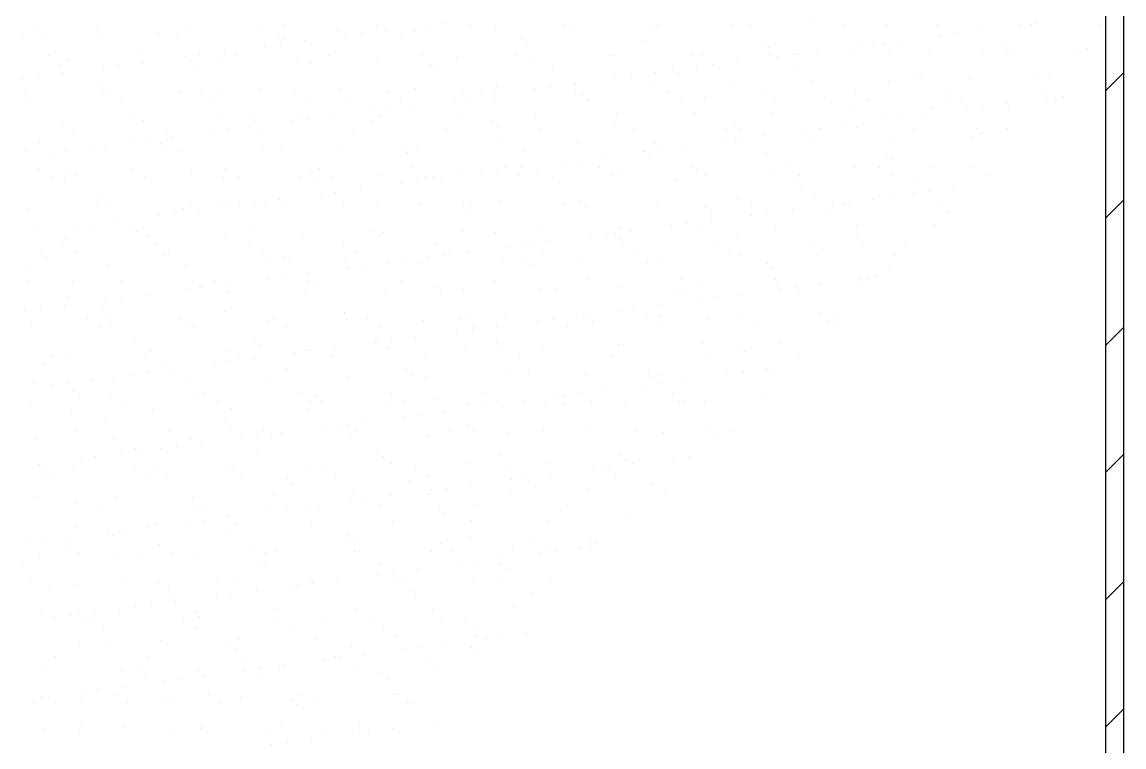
# Model space of a CAD drawing. Header units: inches. Extents: x 11.8 to 54.3, y 10.8 to 35.6.
# Drawn here: x 24.6485 to 24.832, y 26.7745 to 26.8953 of the extents above; entities that cross this region are included whole.
import ezdxf

# ---------------------------------------------------------------- set-up
doc = ezdxf.new("R2010")
doc.units = ezdxf.units.IN
doc.header["$MEASUREMENT"] = 0
doc.layers.add('02', color=2, linetype='Continuous')

msp = doc.modelspace()

# ---------------------------------------------------------------- linework, layer by layer
at = {"layer": '02'}
for p, q in [((24.83201, 26.65534), (24.83201, 27.25534)), ((24.82901, 26.70334), (24.82901, 27.25434)), ((24.65098, 26.89381), (24.65098, 26.89381)), ((24.66084, 26.89461), (24.66084, 26.89461)), ((24.67641, 26.89464), (24.67641, 26.89464)), ((24.68789, 26.8937), (24.68789, 26.8937)), ((24.69198, 26.89467), (24.69198, 26.89467)), ((24.70098, 26.89387), (24.70098, 26.89387)), ((24.70755, 26.8947), (24.70755, 26.8947)), ((24.70906, 26.89395), (24.70906, 26.89395)), ((24.71377, 26.8938), (24.71377, 26.8938)), ((24.71586, 26.89485), (24.71586, 26.89485)), ((24.71846, 26.89519), (24.71846, 26.89519)), ((24.72312, 26.89472), (24.72312, 26.89472)), ((24.72727, 26.89429), (24.72727, 26.89429)), ((24.73869, 26.89475), (24.73869, 26.89475)), ((24.74036, 26.89446), (24.74036, 26.89446)), ((24.75315, 26.8944), (24.75315, 26.8944)), ((24.75426, 26.89478), (24.75426, 26.89478)), ((24.76665, 26.89488), (24.76665, 26.89488)), ((24.76983, 26.89481), (24.76983, 26.89481)), ((24.77974, 26.89505), (24.77974, 26.89505)), ((24.7854, 26.89484), (24.7854, 26.89484)), ((24.79253, 26.89499), (24.79253, 26.89499)), ((24.80097, 26.89487), (24.80097, 26.89487)), ((24.80789, 26.89402), (24.80789, 26.89402)), ((24.81468, 26.89491), (24.81468, 26.89491)), ((24.81654, 26.89489), (24.81654, 26.89489)), ((24.81728, 26.89525), (24.81728, 26.89525)), ((24.82817, 26.8949), (24.82817, 26.8949)), ((24.6485, 26.89311), (24.6485, 26.89311)), ((24.6519, 26.89297), (24.6519, 26.89297)), ((24.66159, 26.89327), (24.66159, 26.89327)), ((24.67128, 26.89337), (24.67128, 26.89337)), ((24.67438, 26.89321), (24.67438, 26.89321)), ((24.69129, 26.8932), (24.69129, 26.8932)), ((24.69221, 26.89235), (24.69221, 26.89235)), ((24.69561, 26.89218), (24.69561, 26.89218)), ((24.7024, 26.89307), (24.7024, 26.89307)), ((24.705, 26.89342), (24.705, 26.89342)), ((24.71159, 26.89275), (24.71159, 26.89275)), ((24.7316, 26.89258), (24.7316, 26.89258)), ((24.7519, 26.89214), (24.7519, 26.89214)), ((24.77191, 26.89197), (24.77191, 26.89197)), ((24.79443, 26.89224), (24.79443, 26.89224)), ((24.80122, 26.89314), (24.80122, 26.89314)), ((24.80382, 26.89348), (24.80382, 26.89348)), ((24.68215, 26.89041), (24.68215, 26.89041)), ((24.68894, 26.8913), (24.68894, 26.8913)), ((24.69154, 26.89164), (24.69154, 26.89164)), ((24.73252, 26.89174), (24.73252, 26.89174)), ((24.77283, 26.89112), (24.77283, 26.89112)), ((24.77742, 26.88997), (24.77742, 26.88997)), ((24.78097, 26.89047), (24.78097, 26.89047)), ((24.7865, 26.89036), (24.7865, 26.89036)), ((24.78776, 26.89137), (24.78776, 26.89137)), ((24.79036, 26.89171), (24.79036, 26.89171)), ((24.79221, 26.89153), (24.79221, 26.89153)), ((24.79299, 26.89), (24.79299, 26.89)), ((24.79959, 26.89053), (24.79959, 26.89053)), ((24.80856, 26.89003), (24.80856, 26.89003)), ((24.81222, 26.89135), (24.81222, 26.89135)), ((24.81238, 26.89047), (24.81238, 26.89047)), ((24.81314, 26.89051), (24.81314, 26.89051)), ((24.82413, 26.89006), (24.82413, 26.89006)), ((24.82589, 26.89095), (24.82589, 26.89095)), ((24.65286, 26.88975), (24.65286, 26.88975)), ((24.65625, 26.88898), (24.65625, 26.88898)), ((24.66835, 26.88859), (24.66835, 26.88859)), ((24.66843, 26.88978), (24.66843, 26.88978)), ((24.66869, 26.88864), (24.66869, 26.88864)), ((24.67548, 26.88953), (24.67548, 26.88953)), ((24.67626, 26.88881), (24.67626, 26.88881)), ((24.67808, 26.88987), (24.67808, 26.88987)), ((24.68144, 26.88875), (24.68144, 26.88875)), ((24.684, 26.8898), (24.684, 26.8898)), ((24.69423, 26.88869), (24.69423, 26.88869)), ((24.69656, 26.88837), (24.69656, 26.88837)), ((24.69957, 26.88983), (24.69957, 26.88983)), ((24.70774, 26.88918), (24.70774, 26.88918)), ((24.71514, 26.88986), (24.71514, 26.88986)), ((24.71657, 26.88819), (24.71657, 26.88819)), ((24.72082, 26.88934), (24.72082, 26.88934)), ((24.73071, 26.88989), (24.73071, 26.88989)), ((24.73361, 26.88928), (24.73361, 26.88928)), ((24.74628, 26.88992), (24.74628, 26.88992)), ((24.74712, 26.88977), (24.74712, 26.88977)), ((24.76021, 26.88994), (24.76021, 26.88994)), ((24.76185, 26.88995), (24.76185, 26.88995)), ((24.76344, 26.88817), (24.76344, 26.88817)), ((24.76751, 26.8887), (24.76751, 26.8887)), ((24.773, 26.88988), (24.773, 26.88988)), ((24.7743, 26.88959), (24.7743, 26.88959)), ((24.7769, 26.88994), (24.7769, 26.88994)), ((24.65116, 26.88633), (24.65116, 26.88633)), ((24.65485, 26.8881), (24.65485, 26.8881)), ((24.65523, 26.88686), (24.65523, 26.88686)), ((24.66202, 26.88776), (24.66202, 26.88776)), ((24.66462, 26.8881), (24.66462, 26.8881)), ((24.67718, 26.88796), (24.67718, 26.88796)), ((24.71749, 26.88735), (24.71749, 26.88735)), ((24.73687, 26.88775), (24.73687, 26.88775)), ((24.74999, 26.88639), (24.74999, 26.88639)), ((24.75405, 26.88693), (24.75405, 26.88693)), ((24.75688, 26.88758), (24.75688, 26.88758)), ((24.7578, 26.88674), (24.7578, 26.88674)), ((24.76084, 26.88782), (24.76084, 26.88782)), ((24.77718, 26.88714), (24.77718, 26.88714)), ((24.79719, 26.88697), (24.79719, 26.88697)), ((24.81749, 26.88652), (24.81749, 26.88652)), ((24.82901, 26.88392), (24.83201, 26.88692)), ((24.64856, 26.88599), (24.64856, 26.88599)), ((24.72759, 26.88466), (24.72759, 26.88466)), ((24.73653, 26.88462), (24.73653, 26.88462)), ((24.74059, 26.88516), (24.74059, 26.88516)), ((24.74067, 26.88482), (24.74067, 26.88482)), ((24.74738, 26.88605), (24.74738, 26.88605)), ((24.75346, 26.88476), (24.75346, 26.88476)), ((24.76697, 26.88525), (24.76697, 26.88525)), ((24.78006, 26.88542), (24.78006, 26.88542)), ((24.79285, 26.88535), (24.79285, 26.88535)), ((24.79811, 26.88612), (24.79811, 26.88612)), ((24.80635, 26.88584), (24.80635, 26.88584)), ((24.81944, 26.88601), (24.81944, 26.88601)), ((24.64882, 26.88347), (24.64882, 26.88347)), ((24.66123, 26.88442), (24.66123, 26.88442)), ((24.66191, 26.88364), (24.66191, 26.88364)), ((24.66215, 26.88357), (24.66215, 26.88357)), ((24.66277, 26.88343), (24.66277, 26.88343)), ((24.6747, 26.88358), (24.6747, 26.88358)), ((24.67834, 26.88346), (24.67834, 26.88346)), ((24.68153, 26.88398), (24.68153, 26.88398)), ((24.6882, 26.88406), (24.6882, 26.88406)), ((24.69391, 26.88349), (24.69391, 26.88349)), ((24.70129, 26.88423), (24.70129, 26.88423)), ((24.70154, 26.88381), (24.70154, 26.88381)), ((24.70246, 26.88296), (24.70246, 26.88296)), ((24.70948, 26.88352), (24.70948, 26.88352)), ((24.71408, 26.88417), (24.71408, 26.88417)), ((24.72184, 26.88336), (24.72184, 26.88336)), ((24.72307, 26.88285), (24.72307, 26.88285)), ((24.72505, 26.88355), (24.72505, 26.88355)), ((24.72713, 26.88338), (24.72713, 26.88338)), ((24.73392, 26.88428), (24.73392, 26.88428)), ((24.74062, 26.88358), (24.74062, 26.88358)), ((24.74185, 26.88319), (24.74185, 26.88319)), ((24.75619, 26.8836), (24.75619, 26.8836)), ((24.76215, 26.88275), (24.76215, 26.88275)), ((24.77176, 26.88363), (24.77176, 26.88363)), ((24.78733, 26.88366), (24.78733, 26.88366)), ((24.8029, 26.88369), (24.8029, 26.88369)), ((24.81847, 26.88372), (24.81847, 26.88372)), ((24.82189, 26.88291), (24.82189, 26.88291)), ((24.6493, 26.88206), (24.6493, 26.88206)), ((24.66488, 26.88209), (24.66488, 26.88209)), ((24.68045, 26.88212), (24.68045, 26.88212)), ((24.69602, 26.88215), (24.69602, 26.88215)), ((24.70961, 26.88108), (24.70961, 26.88108)), ((24.71159, 26.88218), (24.71159, 26.88218)), ((24.71367, 26.88161), (24.71367, 26.88161)), ((24.72047, 26.88251), (24.72047, 26.88251)), ((24.72716, 26.8822), (24.72716, 26.8822)), ((24.74273, 26.88223), (24.74273, 26.88223)), ((24.74277, 26.88235), (24.74277, 26.88235)), ((24.7583, 26.88226), (24.7583, 26.88226)), ((24.77387, 26.88229), (24.77387, 26.88229)), ((24.78216, 26.88258), (24.78216, 26.88258)), ((24.78308, 26.88173), (24.78308, 26.88173)), ((24.78944, 26.88232), (24.78944, 26.88232)), ((24.79991, 26.88089), (24.79991, 26.88089)), ((24.80246, 26.88214), (24.80246, 26.88214)), ((24.80501, 26.88235), (24.80501, 26.88235)), ((24.80583, 26.8808), (24.80583, 26.8808)), ((24.80843, 26.88114), (24.80843, 26.88114)), ((24.8125, 26.88168), (24.8125, 26.88168)), ((24.8127, 26.88083), (24.8127, 26.88083)), ((24.81929, 26.88257), (24.81929, 26.88257)), ((24.82058, 26.88237), (24.82058, 26.88237)), ((24.6665, 26.87959), (24.6665, 26.87959)), ((24.66867, 26.87895), (24.66867, 26.87895)), ((24.68176, 26.87912), (24.68176, 26.87912)), ((24.68651, 26.87942), (24.68651, 26.87942)), ((24.69355, 26.87896), (24.69355, 26.87896)), ((24.69455, 26.87906), (24.69455, 26.87906)), ((24.69615, 26.87931), (24.69615, 26.87931)), ((24.70022, 26.87984), (24.70022, 26.87984)), ((24.70681, 26.87897), (24.70681, 26.87897)), ((24.70701, 26.88073), (24.70701, 26.88073)), ((24.70805, 26.87954), (24.70805, 26.87954)), ((24.72114, 26.87971), (24.72114, 26.87971)), ((24.73393, 26.87965), (24.73393, 26.87965)), ((24.74743, 26.88014), (24.74743, 26.88014)), ((24.76052, 26.8803), (24.76052, 26.8803)), ((24.77331, 26.88024), (24.77331, 26.88024)), ((24.78682, 26.88073), (24.78682, 26.88073)), ((24.79237, 26.87903), (24.79237, 26.87903)), ((24.79497, 26.87937), (24.79497, 26.87937)), ((24.79904, 26.87991), (24.79904, 26.87991)), ((24.65516, 26.87846), (24.65516, 26.87846)), ((24.6569, 26.87723), (24.6569, 26.87723)), ((24.67247, 26.87726), (24.67247, 26.87726)), ((24.68009, 26.87719), (24.68009, 26.87719)), ((24.68269, 26.87753), (24.68269, 26.87753)), ((24.68676, 26.87807), (24.68676, 26.87807)), ((24.68743, 26.87857), (24.68743, 26.87857)), ((24.68804, 26.87728), (24.68804, 26.87728)), ((24.70361, 26.87731), (24.70361, 26.87731)), ((24.71918, 26.87734), (24.71918, 26.87734)), ((24.72682, 26.8788), (24.72682, 26.8788)), ((24.72774, 26.87796), (24.72774, 26.87796)), ((24.73475, 26.87737), (24.73475, 26.87737)), ((24.74712, 26.87836), (24.74712, 26.87836)), ((24.75032, 26.8774), (24.75032, 26.8774)), ((24.76589, 26.87743), (24.76589, 26.87743)), ((24.76713, 26.87819), (24.76713, 26.87819)), ((24.76805, 26.87734), (24.76805, 26.87734)), ((24.77891, 26.87726), (24.77891, 26.87726)), ((24.78146, 26.87745), (24.78146, 26.87745)), ((24.78151, 26.8776), (24.78151, 26.8776)), ((24.78558, 26.87813), (24.78558, 26.87813)), ((24.78743, 26.87775), (24.78743, 26.87775)), ((24.79703, 26.87748), (24.79703, 26.87748)), ((24.80744, 26.87757), (24.80744, 26.87757)), ((24.8126, 26.87751), (24.8126, 26.87751)), ((24.66663, 26.87542), (24.66663, 26.87542)), ((24.66923, 26.87576), (24.66923, 26.87576)), ((24.6733, 26.8763), (24.6733, 26.8763)), ((24.76545, 26.87548), (24.76545, 26.87548)), ((24.76728, 26.87561), (24.76728, 26.87561)), ((24.76805, 26.87583), (24.76805, 26.87583)), ((24.77212, 26.87636), (24.77212, 26.87636)), ((24.78037, 26.87578), (24.78037, 26.87578)), ((24.79316, 26.87572), (24.79316, 26.87572)), ((24.80667, 26.87621), (24.80667, 26.87621)), ((24.80836, 26.87673), (24.80836, 26.87673)), ((24.64913, 26.87384), (24.64913, 26.87384)), ((24.65147, 26.8752), (24.65147, 26.8752)), ((24.65317, 26.87365), (24.65317, 26.87365)), ((24.65577, 26.87399), (24.65577, 26.87399)), ((24.65984, 26.87453), (24.65984, 26.87453)), ((24.66222, 26.874), (24.66222, 26.874)), ((24.67148, 26.87503), (24.67148, 26.87503)), ((24.6724, 26.87418), (24.6724, 26.87418)), ((24.67501, 26.87394), (24.67501, 26.87394)), ((24.68852, 26.87443), (24.68852, 26.87443)), ((24.69178, 26.87459), (24.69178, 26.87459)), ((24.70161, 26.8746), (24.70161, 26.8746)), ((24.71179, 26.87441), (24.71179, 26.87441)), ((24.71271, 26.87357), (24.71271, 26.87357)), ((24.7144, 26.87454), (24.7144, 26.87454)), ((24.7279, 26.87502), (24.7279, 26.87502)), ((24.73209, 26.87397), (24.73209, 26.87397)), ((24.74099, 26.87519), (24.74099, 26.87519)), ((24.75199, 26.87371), (24.75199, 26.87371)), ((24.7521, 26.8738), (24.7521, 26.8738)), ((24.75378, 26.87513), (24.75378, 26.87513)), ((24.7546, 26.87405), (24.7546, 26.87405)), ((24.75866, 26.87459), (24.75866, 26.87459)), ((24.73853, 26.87194), (24.73853, 26.87194)), ((24.74114, 26.87228), (24.74114, 26.87228)), ((24.7452, 26.87282), (24.7452, 26.87282)), ((24.75302, 26.87296), (24.75302, 26.87296)), ((24.7724, 26.87336), (24.7724, 26.87336)), ((24.79241, 26.87319), (24.79241, 26.87319)), ((24.79333, 26.87234), (24.79333, 26.87234)), ((24.65123, 26.87089), (24.65123, 26.87089)), ((24.65645, 26.87064), (24.65645, 26.87064)), ((24.65737, 26.8698), (24.65737, 26.8698)), ((24.6668, 26.87091), (24.6668, 26.87091)), ((24.67675, 26.8702), (24.67675, 26.8702)), ((24.68238, 26.87094), (24.68238, 26.87094)), ((24.69676, 26.87003), (24.69676, 26.87003)), ((24.69795, 26.87097), (24.69795, 26.87097)), ((24.70837, 26.86991), (24.70837, 26.86991)), ((24.71352, 26.871), (24.71352, 26.871)), ((24.72145, 26.87008), (24.72145, 26.87008)), ((24.72508, 26.87017), (24.72508, 26.87017)), ((24.72768, 26.87051), (24.72768, 26.87051)), ((24.72909, 26.87103), (24.72909, 26.87103)), ((24.73174, 26.87105), (24.73174, 26.87105)), ((24.73424, 26.87001), (24.73424, 26.87001)), ((24.74466, 26.87106), (24.74466, 26.87106)), ((24.74775, 26.8705), (24.74775, 26.8705)), ((24.76023, 26.87108), (24.76023, 26.87108)), ((24.76084, 26.87067), (24.76084, 26.87067)), ((24.77363, 26.87061), (24.77363, 26.87061)), ((24.7758, 26.87111), (24.7758, 26.87111)), ((24.77791, 26.86977), (24.77791, 26.86977)), ((24.78713, 26.87109), (24.78713, 26.87109)), ((24.79137, 26.87114), (24.79137, 26.87114)), ((24.79348, 26.8698), (24.79348, 26.8698)), ((24.80022, 26.87126), (24.80022, 26.87126)), ((24.80694, 26.87117), (24.80694, 26.87117)), ((24.80905, 26.86983), (24.80905, 26.86983)), ((24.65334, 26.86954), (24.65334, 26.86954)), ((24.65548, 26.86883), (24.65548, 26.86883)), ((24.66891, 26.86957), (24.66891, 26.86957)), ((24.66898, 26.86932), (24.66898, 26.86932)), ((24.68207, 26.86948), (24.68207, 26.86948)), ((24.68448, 26.8696), (24.68448, 26.8696)), ((24.69486, 26.86942), (24.69486, 26.86942)), ((24.69768, 26.86918), (24.69768, 26.86918)), ((24.70005, 26.86963), (24.70005, 26.86963)), ((24.71162, 26.8684), (24.71162, 26.8684)), ((24.71422, 26.86874), (24.71422, 26.86874)), ((24.71563, 26.86966), (24.71563, 26.86966)), ((24.71706, 26.86958), (24.71706, 26.86958)), ((24.71828, 26.86927), (24.71828, 26.86927)), ((24.7312, 26.86968), (24.7312, 26.86968)), ((24.73707, 26.86941), (24.73707, 26.86941)), ((24.73799, 26.86857), (24.73799, 26.86857)), ((24.74677, 26.86971), (24.74677, 26.86971)), ((24.75737, 26.86897), (24.75737, 26.86897)), ((24.76234, 26.86974), (24.76234, 26.86974)), ((24.77738, 26.8688), (24.77738, 26.8688)), ((24.7783, 26.86795), (24.7783, 26.86795)), ((24.79768, 26.86836), (24.79768, 26.86836)), ((24.69816, 26.86662), (24.69816, 26.86662)), ((24.70076, 26.86697), (24.70076, 26.86697)), ((24.70483, 26.8675), (24.70483, 26.8675)), ((24.78069, 26.86615), (24.78069, 26.86615)), ((24.79698, 26.86669), (24.79698, 26.86669)), ((24.79958, 26.86703), (24.79958, 26.86703)), ((24.80365, 26.86757), (24.80365, 26.86757)), ((24.66093, 26.86471), (24.66093, 26.86471)), ((24.66172, 26.86581), (24.66172, 26.86581)), ((24.66254, 26.86437), (24.66254, 26.86437)), ((24.67533, 26.86431), (24.67533, 26.86431)), ((24.6765, 26.86473), (24.6765, 26.86473)), ((24.68173, 26.86564), (24.68173, 26.86564)), ((24.68265, 26.86479), (24.68265, 26.86479)), ((24.6847, 26.86485), (24.6847, 26.86485)), ((24.6873, 26.86519), (24.6873, 26.86519)), ((24.68883, 26.8648), (24.68883, 26.8648)), ((24.69137, 26.86573), (24.69137, 26.86573)), ((24.69207, 26.86476), (24.69207, 26.86476)), ((24.70192, 26.86496), (24.70192, 26.86496)), ((24.70203, 26.8652), (24.70203, 26.8652)), ((24.70765, 26.86479), (24.70765, 26.86479)), ((24.71471, 26.8649), (24.71471, 26.8649)), ((24.72204, 26.86502), (24.72204, 26.86502)), ((24.72322, 26.86482), (24.72322, 26.86482)), ((24.72822, 26.86539), (24.72822, 26.86539)), ((24.73879, 26.86485), (24.73879, 26.86485)), ((24.7413, 26.86556), (24.7413, 26.86556)), ((24.74234, 26.86458), (24.74234, 26.86458)), ((24.75409, 26.86549), (24.75409, 26.86549)), ((24.75436, 26.86488), (24.75436, 26.86488)), ((24.76235, 26.86441), (24.76235, 26.86441)), ((24.7676, 26.86598), (24.7676, 26.86598)), ((24.76993, 26.8649), (24.76993, 26.8649)), ((24.78352, 26.86492), (24.78352, 26.86492)), ((24.7855, 26.86493), (24.7855, 26.86493)), ((24.78612, 26.86526), (24.78612, 26.86526)), ((24.79019, 26.86579), (24.79019, 26.86579)), ((24.79348, 26.86609), (24.79348, 26.86609)), ((24.80107, 26.86496), (24.80107, 26.86496)), ((24.82901, 26.86271), (24.83201, 26.86571)), ((24.64945, 26.8642), (24.64945, 26.8642)), ((24.67124, 26.86308), (24.67124, 26.86308)), ((24.67384, 26.86342), (24.67384, 26.86342)), ((24.67791, 26.86396), (24.67791, 26.86396)), ((24.72296, 26.86418), (24.72296, 26.86418)), ((24.76327, 26.86357), (24.76327, 26.86357)), ((24.77006, 26.86314), (24.77006, 26.86314)), ((24.77266, 26.86349), (24.77266, 26.86349)), ((24.77673, 26.86402), (24.77673, 26.86402)), ((24.78265, 26.86397), (24.78265, 26.86397)), ((24.80265, 26.8638), (24.80265, 26.8638)), ((24.65778, 26.86131), (24.65778, 26.86131)), ((24.66038, 26.86165), (24.66038, 26.86165)), ((24.66445, 26.86219), (24.66445, 26.86219)), ((24.6667, 26.86125), (24.6667, 26.86125)), ((24.687, 26.86081), (24.687, 26.86081)), ((24.70701, 26.86064), (24.70701, 26.86064)), ((24.74806, 26.86087), (24.74806, 26.86087)), ((24.7566, 26.86137), (24.7566, 26.86137)), ((24.75921, 26.86172), (24.75921, 26.86172)), ((24.76115, 26.86103), (24.76115, 26.86103)), ((24.76327, 26.86225), (24.76327, 26.86225)), ((24.77394, 26.86097), (24.77394, 26.86097)), ((24.78745, 26.86146), (24.78745, 26.86146)), ((24.80054, 26.86163), (24.80054, 26.86163)), ((24.65099, 26.86041), (24.65099, 26.86041)), ((24.65579, 26.8592), (24.65579, 26.8592)), ((24.66762, 26.8604), (24.66762, 26.8604)), ((24.6693, 26.85968), (24.6693, 26.85968)), ((24.68239, 26.85985), (24.68239, 26.85985)), ((24.69518, 26.85979), (24.69518, 26.85979)), ((24.70793, 26.85979), (24.70793, 26.85979)), ((24.70868, 26.86027), (24.70868, 26.86027)), ((24.72177, 26.86044), (24.72177, 26.86044)), ((24.72731, 26.86019), (24.72731, 26.86019)), ((24.73456, 26.86038), (24.73456, 26.86038)), ((24.74314, 26.8596), (24.74314, 26.8596)), ((24.74575, 26.85994), (24.74575, 26.85994)), ((24.74731, 26.86002), (24.74731, 26.86002)), ((24.74824, 26.85918), (24.74824, 26.85918)), ((24.74981, 26.86048), (24.74981, 26.86048)), ((24.76762, 26.85958), (24.76762, 26.85958)), ((24.78762, 26.85941), (24.78762, 26.85941)), ((24.65527, 26.85837), (24.65527, 26.85837)), ((24.65738, 26.85702), (24.65738, 26.85702)), ((24.67084, 26.85839), (24.67084, 26.85839)), ((24.67295, 26.85705), (24.67295, 26.85705)), ((24.68641, 26.85842), (24.68641, 26.85842)), ((24.68852, 26.85708), (24.68852, 26.85708)), ((24.70198, 26.85845), (24.70198, 26.85845)), ((24.70409, 26.85711), (24.70409, 26.85711)), ((24.71756, 26.85848), (24.71756, 26.85848)), ((24.71966, 26.85713), (24.71966, 26.85713)), ((24.72289, 26.85694), (24.72289, 26.85694)), ((24.72969, 26.85783), (24.72969, 26.85783)), ((24.73229, 26.85817), (24.73229, 26.85817)), ((24.73313, 26.85851), (24.73313, 26.85851)), ((24.73523, 26.85716), (24.73523, 26.85716)), ((24.73635, 26.85871), (24.73635, 26.85871)), ((24.7487, 26.85853), (24.7487, 26.85853)), ((24.75081, 26.85719), (24.75081, 26.85719)), ((24.76427, 26.85856), (24.76427, 26.85856)), ((24.76638, 26.85722), (24.76638, 26.85722)), ((24.77984, 26.85859), (24.77984, 26.85859)), ((24.78195, 26.85725), (24.78195, 26.85725)), ((24.78855, 26.85856), (24.78855, 26.85856)), ((24.79541, 26.85862), (24.79541, 26.85862)), ((24.65167, 26.85686), (24.65167, 26.85686)), ((24.65259, 26.85602), (24.65259, 26.85602)), ((24.67197, 26.85642), (24.67197, 26.85642)), ((24.68915, 26.85516), (24.68915, 26.85516)), ((24.69197, 26.85625), (24.69197, 26.85625)), ((24.6929, 26.8554), (24.6929, 26.8554)), ((24.70224, 26.85533), (24.70224, 26.85533)), ((24.70944, 26.85516), (24.70944, 26.85516)), ((24.71228, 26.8558), (24.71228, 26.8558)), ((24.71503, 26.85527), (24.71503, 26.85527)), ((24.71623, 26.85606), (24.71623, 26.85606)), ((24.71883, 26.8564), (24.71883, 26.8564)), ((24.72853, 26.85575), (24.72853, 26.85575)), ((24.73228, 26.85563), (24.73228, 26.85563)), ((24.74162, 26.85592), (24.74162, 26.85592)), ((24.75259, 26.85519), (24.75259, 26.85519)), ((24.75441, 26.85586), (24.75441, 26.85586)), ((24.76791, 26.85635), (24.76791, 26.85635)), ((24.781, 26.85651), (24.781, 26.85651)), ((24.79379, 26.85645), (24.79379, 26.85645)), ((24.64976, 26.85457), (24.64976, 26.85457)), ((24.66285, 26.85474), (24.66285, 26.85474)), ((24.67564, 26.85468), (24.67564, 26.85468)), ((24.69598, 26.85339), (24.69598, 26.85339)), ((24.70277, 26.85429), (24.70277, 26.85429)), ((24.70537, 26.85463), (24.70537, 26.85463)), ((24.73321, 26.85479), (24.73321, 26.85479)), ((24.77259, 26.85502), (24.77259, 26.85502)), ((24.77352, 26.85417), (24.77352, 26.85417)), ((24.7929, 26.85458), (24.7929, 26.85458)), ((24.6494, 26.85216), (24.6494, 26.85216)), ((24.65694, 26.85203), (24.65694, 26.85203)), ((24.66497, 26.85219), (24.66497, 26.85219)), ((24.67694, 26.85186), (24.67694, 26.85186)), ((24.68054, 26.85221), (24.68054, 26.85221)), ((24.68252, 26.85162), (24.68252, 26.85162)), ((24.68931, 26.85251), (24.68931, 26.85251)), ((24.69191, 26.85286), (24.69191, 26.85286)), ((24.69611, 26.85224), (24.69611, 26.85224)), ((24.69725, 26.85142), (24.69725, 26.85142)), ((24.71168, 26.85227), (24.71168, 26.85227)), ((24.72725, 26.8523), (24.72725, 26.8523)), ((24.74282, 26.85233), (24.74282, 26.85233)), ((24.7584, 26.85236), (24.7584, 26.85236)), ((24.77397, 26.85238), (24.77397, 26.85238)), ((24.78134, 26.85168), (24.78134, 26.85168)), ((24.78776, 26.85183), (24.78776, 26.85183)), ((24.78813, 26.85258), (24.78813, 26.85258)), ((24.78954, 26.85241), (24.78954, 26.85241)), ((24.79073, 26.85292), (24.79073, 26.85292)), ((24.66906, 26.84985), (24.66906, 26.84985)), ((24.66961, 26.85005), (24.66961, 26.85005)), ((24.67585, 26.85074), (24.67585, 26.85074)), ((24.67787, 26.85101), (24.67787, 26.85101)), ((24.67845, 26.85108), (24.67845, 26.85108)), ((24.6827, 26.85022), (24.6827, 26.85022)), ((24.69549, 26.85015), (24.69549, 26.85015)), ((24.709, 26.85064), (24.709, 26.85064)), ((24.71725, 26.85124), (24.71725, 26.85124)), ((24.71817, 26.8504), (24.71817, 26.8504)), ((24.72208, 26.85081), (24.72208, 26.85081)), ((24.73487, 26.85075), (24.73487, 26.85075)), ((24.73756, 26.8508), (24.73756, 26.8508)), ((24.74838, 26.85123), (24.74838, 26.85123)), ((24.75756, 26.85063), (24.75756, 26.85063)), ((24.75848, 26.84979), (24.75848, 26.84979)), ((24.76147, 26.8514), (24.76147, 26.8514)), ((24.76788, 26.84991), (24.76788, 26.84991)), ((24.77426, 26.85134), (24.77426, 26.85134)), ((24.77467, 26.85081), (24.77467, 26.85081)), ((24.77727, 26.85115), (24.77727, 26.85115)), ((24.77786, 26.85019), (24.77786, 26.85019)), ((24.6556, 26.84808), (24.6556, 26.84808)), ((24.65611, 26.84956), (24.65611, 26.84956)), ((24.66239, 26.84897), (24.66239, 26.84897)), ((24.66499, 26.84931), (24.66499, 26.84931)), ((24.75442, 26.84814), (24.75442, 26.84814)), ((24.76121, 26.84903), (24.76121, 26.84903)), ((24.76382, 26.84938), (24.76382, 26.84938)), ((24.64893, 26.8472), (24.64893, 26.8472)), ((24.65153, 26.84754), (24.65153, 26.84754)), ((24.66191, 26.84747), (24.66191, 26.84747)), ((24.66283, 26.84663), (24.66283, 26.84663)), ((24.68222, 26.84703), (24.68222, 26.84703)), ((24.70222, 26.84686), (24.70222, 26.84686)), ((24.70314, 26.84601), (24.70314, 26.84601)), ((24.70602, 26.84593), (24.70602, 26.84593)), ((24.72159, 26.84596), (24.72159, 26.84596)), ((24.72252, 26.84641), (24.72252, 26.84641)), ((24.72885, 26.84612), (24.72885, 26.84612)), ((24.73716, 26.84599), (24.73716, 26.84599)), ((24.74096, 26.84637), (24.74096, 26.84637)), ((24.74193, 26.84629), (24.74193, 26.84629)), ((24.74253, 26.84624), (24.74253, 26.84624)), ((24.74775, 26.84726), (24.74775, 26.84726)), ((24.75036, 26.8476), (24.75036, 26.8476)), ((24.75273, 26.84601), (24.75273, 26.84601)), ((24.75472, 26.84623), (24.75472, 26.84623)), ((24.76823, 26.84671), (24.76823, 26.84671)), ((24.76831, 26.84604), (24.76831, 26.84604)), ((24.78132, 26.84688), (24.78132, 26.84688)), ((24.78388, 26.84607), (24.78388, 26.84607)), ((24.65008, 26.84494), (24.65008, 26.84494)), ((24.65931, 26.84584), (24.65931, 26.84584)), ((24.66142, 26.8445), (24.66142, 26.8445)), ((24.66317, 26.8451), (24.66317, 26.8451)), ((24.67488, 26.84587), (24.67488, 26.84587)), ((24.67596, 26.84504), (24.67596, 26.84504)), ((24.67699, 26.84453), (24.67699, 26.84453)), ((24.68946, 26.84553), (24.68946, 26.84553)), ((24.69045, 26.8459), (24.69045, 26.8459)), ((24.69256, 26.84456), (24.69256, 26.84456)), ((24.70255, 26.84569), (24.70255, 26.84569)), ((24.70813, 26.84459), (24.70813, 26.84459)), ((24.71534, 26.84563), (24.71534, 26.84563)), ((24.7237, 26.84461), (24.7237, 26.84461)), ((24.7275, 26.8446), (24.7275, 26.8446)), ((24.7343, 26.84549), (24.7343, 26.84549)), ((24.7369, 26.84583), (24.7369, 26.84583)), ((24.73927, 26.84464), (24.73927, 26.84464)), ((24.74345, 26.8454), (24.74345, 26.8454)), ((24.75484, 26.84467), (24.75484, 26.84467)), ((24.76283, 26.8458), (24.76283, 26.8458)), ((24.77041, 26.8447), (24.77041, 26.8447)), ((24.78284, 26.84563), (24.78284, 26.84563)), ((24.78376, 26.84478), (24.78376, 26.84478)), ((24.82901, 26.84149), (24.83201, 26.84449)), ((24.66718, 26.84264), (24.66718, 26.84264)), ((24.68719, 26.84247), (24.68719, 26.84247)), ((24.70998, 26.84229), (24.70998, 26.84229)), ((24.71405, 26.84282), (24.71405, 26.84282)), ((24.72084, 26.84372), (24.72084, 26.84372)), ((24.72344, 26.84406), (24.72344, 26.84406)), ((24.66993, 26.84041), (24.66993, 26.84041)), ((24.68302, 26.84058), (24.68302, 26.84058)), ((24.68811, 26.84162), (24.68811, 26.84162)), ((24.69581, 26.84052), (24.69581, 26.84052)), ((24.69652, 26.84052), (24.69652, 26.84052)), ((24.70059, 26.84105), (24.70059, 26.84105)), ((24.70738, 26.84195), (24.70738, 26.84195)), ((24.70749, 26.84203), (24.70749, 26.84203)), ((24.70931, 26.84101), (24.70931, 26.84101)), ((24.7224, 26.84117), (24.7224, 26.84117)), ((24.7275, 26.84185), (24.7275, 26.84185)), ((24.72842, 26.84101), (24.72842, 26.84101)), ((24.73519, 26.84111), (24.73519, 26.84111)), ((24.7478, 26.84141), (24.7478, 26.84141)), ((24.74869, 26.8416), (24.74869, 26.8416)), ((24.76178, 26.84177), (24.76178, 26.84177)), ((24.76781, 26.84124), (24.76781, 26.84124)), ((24.77457, 26.8417), (24.77457, 26.8417)), ((24.65344, 26.83964), (24.65344, 26.83964)), ((24.65642, 26.83993), (24.65642, 26.83993)), ((24.66901, 26.83967), (24.66901, 26.83967)), ((24.68306, 26.83875), (24.68306, 26.83875)), ((24.68458, 26.83969), (24.68458, 26.83969)), ((24.68713, 26.83928), (24.68713, 26.83928)), ((24.69392, 26.84017), (24.69392, 26.84017)), ((24.70015, 26.83972), (24.70015, 26.83972)), ((24.71572, 26.83975), (24.71572, 26.83975)), ((24.73129, 26.83978), (24.73129, 26.83978)), ((24.74686, 26.83981), (24.74686, 26.83981)), ((24.76243, 26.83984), (24.76243, 26.83984)), ((24.76873, 26.8404), (24.76873, 26.8404)), ((24.778, 26.83986), (24.778, 26.83986)), ((24.65215, 26.83825), (24.65215, 26.83825)), ((24.6696, 26.83697), (24.6696, 26.83697)), ((24.67216, 26.83808), (24.67216, 26.83808)), ((24.67308, 26.83723), (24.67308, 26.83723)), ((24.67367, 26.83751), (24.67367, 26.83751)), ((24.68046, 26.8384), (24.68046, 26.8384)), ((24.69246, 26.83764), (24.69246, 26.83764)), ((24.71247, 26.83747), (24.71247, 26.83747)), ((24.73277, 26.83702), (24.73277, 26.83702)), ((24.75278, 26.83685), (24.75278, 26.83685)), ((24.76843, 26.83704), (24.76843, 26.83704)), ((24.76854, 26.83708), (24.76854, 26.83708)), ((24.77249, 26.83757), (24.77249, 26.83757)), ((24.65039, 26.8353), (24.65039, 26.8353)), ((24.65614, 26.8352), (24.65614, 26.8352)), ((24.66021, 26.83574), (24.66021, 26.83574)), ((24.66348, 26.83547), (24.66348, 26.83547)), ((24.667, 26.83663), (24.667, 26.83663)), ((24.67627, 26.83541), (24.67627, 26.83541)), ((24.68978, 26.83589), (24.68978, 26.83589)), ((24.70287, 26.83606), (24.70287, 26.83606)), ((24.71339, 26.83662), (24.71339, 26.83662)), ((24.71566, 26.836), (24.71566, 26.836)), ((24.72916, 26.83649), (24.72916, 26.83649)), ((24.74225, 26.83665), (24.74225, 26.83665)), ((24.75236, 26.83492), (24.75236, 26.83492)), ((24.7537, 26.83601), (24.7537, 26.83601)), ((24.75497, 26.83527), (24.75497, 26.83527)), ((24.75504, 26.83659), (24.75504, 26.83659)), ((24.75903, 26.8358), (24.75903, 26.8358)), ((24.76582, 26.8367), (24.76582, 26.8367)), ((24.77308, 26.83641), (24.77308, 26.83641)), ((24.65354, 26.83486), (24.65354, 26.83486)), ((24.65713, 26.83369), (24.65713, 26.83369)), ((24.66335, 26.83332), (24.66335, 26.83332)), ((24.67743, 26.83325), (24.67743, 26.83325)), ((24.67892, 26.83335), (24.67892, 26.83335)), ((24.69449, 26.83338), (24.69449, 26.83338)), ((24.69744, 26.83308), (24.69744, 26.83308)), ((24.71006, 26.83341), (24.71006, 26.83341)), ((24.72563, 26.83344), (24.72563, 26.83344)), ((24.73891, 26.83315), (24.73891, 26.83315)), ((24.7412, 26.83347), (24.7412, 26.83347)), ((24.74151, 26.83349), (24.74151, 26.83349)), ((24.74557, 26.83403), (24.74557, 26.83403)), ((24.75677, 26.83349), (24.75677, 26.83349)), ((24.77234, 26.83352), (24.77234, 26.83352)), ((24.64989, 26.83195), (24.64989, 26.83195)), ((24.65805, 26.83285), (24.65805, 26.83285)), ((24.66546, 26.83198), (24.66546, 26.83198)), ((24.68103, 26.83201), (24.68103, 26.83201)), ((24.6966, 26.83204), (24.6966, 26.83204)), ((24.69836, 26.83223), (24.69836, 26.83223)), ((24.70963, 26.83137), (24.70963, 26.83137)), ((24.71217, 26.83207), (24.71217, 26.83207)), ((24.71774, 26.83264), (24.71774, 26.83264)), ((24.72271, 26.83154), (24.72271, 26.83154)), ((24.72545, 26.83138), (24.72545, 26.83138)), ((24.72774, 26.83209), (24.72774, 26.83209)), ((24.72805, 26.83172), (24.72805, 26.83172)), ((24.73211, 26.83226), (24.73211, 26.83226)), ((24.7355, 26.83148), (24.7355, 26.83148)), ((24.73775, 26.83246), (24.73775, 26.83246)), ((24.73867, 26.83162), (24.73867, 26.83162)), ((24.74331, 26.83212), (24.74331, 26.83212)), ((24.74901, 26.83196), (24.74901, 26.83196)), ((24.75805, 26.83202), (24.75805, 26.83202)), ((24.75888, 26.83215), (24.75888, 26.83215)), ((24.7621, 26.83213), (24.7621, 26.83213)), ((24.65674, 26.83029), (24.65674, 26.83029)), ((24.67024, 26.83078), (24.67024, 26.83078)), ((24.68333, 26.83095), (24.68333, 26.83095)), ((24.69612, 26.83089), (24.69612, 26.83089)), ((24.71199, 26.82961), (24.71199, 26.82961)), ((24.71459, 26.82995), (24.71459, 26.82995)), ((24.71866, 26.83049), (24.71866, 26.83049)), ((24.6624, 26.82886), (24.6624, 26.82886)), ((24.68241, 26.82869), (24.68241, 26.82869)), ((24.68333, 26.82784), (24.68333, 26.82784)), ((24.69853, 26.82784), (24.69853, 26.82784)), ((24.70113, 26.82818), (24.70113, 26.82818)), ((24.70271, 26.82825), (24.70271, 26.82825)), ((24.7052, 26.82871), (24.7052, 26.82871)), ((24.72272, 26.82807), (24.72272, 26.82807)), ((24.74302, 26.82763), (24.74302, 26.82763)), ((24.65748, 26.82712), (24.65748, 26.82712)), ((24.6638, 26.82583), (24.6638, 26.82583)), ((24.67305, 26.82715), (24.67305, 26.82715)), ((24.67659, 26.82577), (24.67659, 26.82577)), ((24.68507, 26.82606), (24.68507, 26.82606)), ((24.68767, 26.82641), (24.68767, 26.82641)), ((24.68862, 26.82717), (24.68862, 26.82717)), ((24.69009, 26.82626), (24.69009, 26.82626)), ((24.69174, 26.82694), (24.69174, 26.82694)), ((24.70318, 26.82643), (24.70318, 26.82643)), ((24.70419, 26.8272), (24.70419, 26.8272)), ((24.71597, 26.82637), (24.71597, 26.82637)), ((24.71976, 26.82723), (24.71976, 26.82723)), ((24.72364, 26.82723), (24.72364, 26.82723)), ((24.72948, 26.82685), (24.72948, 26.82685)), ((24.73533, 26.82726), (24.73533, 26.82726)), ((24.74256, 26.82702), (24.74256, 26.82702)), ((24.7509, 26.82729), (24.7509, 26.82729)), ((24.75535, 26.82696), (24.75535, 26.82696)), ((24.76303, 26.82746), (24.76303, 26.82746)), ((24.76395, 26.82662), (24.76395, 26.82662)), ((24.76647, 26.82731), (24.76647, 26.82731)), ((24.65071, 26.82567), (24.65071, 26.82567)), ((24.66738, 26.8243), (24.66738, 26.8243)), ((24.67161, 26.82429), (24.67161, 26.82429)), ((24.67421, 26.82463), (24.67421, 26.82463)), ((24.67828, 26.82517), (24.67828, 26.82517)), ((24.65815, 26.82252), (24.65815, 26.82252)), ((24.66075, 26.82286), (24.66075, 26.82286)), ((24.66482, 26.8234), (24.66482, 26.8234)), ((24.6683, 26.82346), (24.6683, 26.82346)), ((24.68768, 26.82386), (24.68768, 26.82386)), ((24.70769, 26.82369), (24.70769, 26.82369)), ((24.70861, 26.82284), (24.70861, 26.82284)), ((24.72799, 26.82324), (24.72799, 26.82324)), ((24.748, 26.82307), (24.748, 26.82307)), ((24.74892, 26.82223), (24.74892, 26.82223)), ((24.74932, 26.82233), (24.74932, 26.82233)), ((24.75697, 26.82258), (24.75697, 26.82258)), ((24.75958, 26.82293), (24.75958, 26.82293)), ((24.82901, 26.82028), (24.83201, 26.82328)), ((24.65136, 26.82163), (24.65136, 26.82163)), ((24.65182, 26.82078), (24.65182, 26.82078)), ((24.65705, 26.82066), (24.65705, 26.82066)), ((24.66739, 26.8208), (24.66739, 26.8208)), ((24.67056, 26.82115), (24.67056, 26.82115)), ((24.68296, 26.82083), (24.68296, 26.82083)), ((24.68365, 26.82131), (24.68365, 26.82131)), ((24.69644, 26.82125), (24.69644, 26.82125)), ((24.69853, 26.82086), (24.69853, 26.82086)), ((24.70994, 26.82174), (24.70994, 26.82174)), ((24.7141, 26.82089), (24.7141, 26.82089)), ((24.72303, 26.82191), (24.72303, 26.82191)), ((24.72967, 26.82092), (24.72967, 26.82092)), ((24.73582, 26.82184), (24.73582, 26.82184)), ((24.74352, 26.82081), (24.74352, 26.82081)), ((24.74524, 26.82095), (24.74524, 26.82095)), ((24.74612, 26.82116), (24.74612, 26.82116)), ((24.75018, 26.82169), (24.75018, 26.82169)), ((24.65235, 26.81991), (24.65235, 26.81991)), ((24.65327, 26.81907), (24.65327, 26.81907)), ((24.65392, 26.81943), (24.65392, 26.81943)), ((24.6695, 26.81946), (24.6695, 26.81946)), ((24.67265, 26.81947), (24.67265, 26.81947)), ((24.68507, 26.81949), (24.68507, 26.81949)), ((24.69266, 26.8193), (24.69266, 26.8193)), ((24.69358, 26.81845), (24.69358, 26.81845)), ((24.70064, 26.81952), (24.70064, 26.81952)), ((24.71296, 26.81886), (24.71296, 26.81886)), ((24.71621, 26.81955), (24.71621, 26.81955)), ((24.73006, 26.81904), (24.73006, 26.81904)), ((24.73178, 26.81957), (24.73178, 26.81957)), ((24.73266, 26.81938), (24.73266, 26.81938)), ((24.73297, 26.81868), (24.73297, 26.81868)), ((24.73672, 26.81992), (24.73672, 26.81992)), ((24.74735, 26.8196), (24.74735, 26.8196)), ((24.69041, 26.81663), (24.69041, 26.81663)), ((24.7035, 26.81679), (24.7035, 26.81679)), ((24.71629, 26.81673), (24.71629, 26.81673)), ((24.7166, 26.81727), (24.7166, 26.81727)), ((24.7192, 26.81761), (24.7192, 26.81761)), ((24.72327, 26.81815), (24.72327, 26.81815)), ((24.72979, 26.81722), (24.72979, 26.81722)), ((24.73389, 26.81784), (24.73389, 26.81784)), ((24.74288, 26.81738), (24.74288, 26.81738)), ((24.75327, 26.81824), (24.75327, 26.81824)), ((24.75567, 26.81732), (24.75567, 26.81732)), ((24.65102, 26.81603), (24.65102, 26.81603)), ((24.65762, 26.81508), (24.65762, 26.81508)), ((24.66411, 26.8162), (24.66411, 26.8162)), ((24.6769, 26.81614), (24.6769, 26.81614)), ((24.67763, 26.81491), (24.67763, 26.81491)), ((24.70314, 26.8155), (24.70314, 26.8155)), ((24.70574, 26.81584), (24.70574, 26.81584)), ((24.70981, 26.81637), (24.70981, 26.81637)), ((24.7238, 26.81471), (24.7238, 26.81471)), ((24.73937, 26.81474), (24.73937, 26.81474)), ((24.66152, 26.8146), (24.66152, 26.8146)), ((24.67709, 26.81462), (24.67709, 26.81462)), ((24.67855, 26.81407), (24.67855, 26.81407)), ((24.68968, 26.81373), (24.68968, 26.81373)), ((24.69228, 26.81407), (24.69228, 26.81407)), ((24.69266, 26.81465), (24.69266, 26.81465)), ((24.69635, 26.8146), (24.69635, 26.8146)), ((24.69793, 26.81447), (24.69793, 26.81447)), ((24.70823, 26.81468), (24.70823, 26.81468)), ((24.71794, 26.8143), (24.71794, 26.8143)), ((24.71886, 26.81345), (24.71886, 26.81345)), ((24.73824, 26.81385), (24.73824, 26.81385)), ((24.66943, 26.81106), (24.66943, 26.81106)), ((24.67087, 26.81151), (24.67087, 26.81151)), ((24.67622, 26.81195), (24.67622, 26.81195)), ((24.67882, 26.8123), (24.67882, 26.8123)), ((24.68289, 26.81283), (24.68289, 26.81283)), ((24.68396, 26.81168), (24.68396, 26.81168)), ((24.69675, 26.81162), (24.69675, 26.81162)), ((24.71026, 26.8121), (24.71026, 26.8121)), ((24.72334, 26.81227), (24.72334, 26.81227)), ((24.73613, 26.81221), (24.73613, 26.81221)), ((24.74964, 26.8127), (24.74964, 26.8127)), ((24.65597, 26.80929), (24.65597, 26.80929)), ((24.65737, 26.81103), (24.65737, 26.81103)), ((24.6626, 26.81052), (24.6626, 26.81052)), ((24.66276, 26.81018), (24.66276, 26.81018)), ((24.66352, 26.80968), (24.66352, 26.80968)), ((24.66536, 26.81052), (24.66536, 26.81052)), ((24.6829, 26.81008), (24.6829, 26.81008)), ((24.70291, 26.80991), (24.70291, 26.80991)), ((24.72321, 26.80947), (24.72321, 26.80947)), ((24.74322, 26.80929), (24.74322, 26.80929)), ((24.6493, 26.80841), (24.6493, 26.80841)), ((24.65191, 26.80875), (24.65191, 26.80875)), ((24.65585, 26.80825), (24.65585, 26.80825)), ((24.67142, 26.80828), (24.67142, 26.80828)), ((24.687, 26.80831), (24.687, 26.80831)), ((24.70257, 26.80834), (24.70257, 26.80834)), ((24.70383, 26.80906), (24.70383, 26.80906)), ((24.71814, 26.80837), (24.71814, 26.80837)), ((24.73011, 26.80758), (24.73011, 26.80758)), ((24.73371, 26.8084), (24.73371, 26.8084)), ((24.74133, 26.80758), (24.74133, 26.80758)), ((24.74319, 26.80775), (24.74319, 26.80775)), ((24.74414, 26.80845), (24.74414, 26.80845)), ((24.65134, 26.8064), (24.65134, 26.8064)), ((24.65796, 26.80691), (24.65796, 26.80691)), ((24.66443, 26.80657), (24.66443, 26.80657)), ((24.66787, 26.80569), (24.66787, 26.80569)), ((24.67353, 26.80694), (24.67353, 26.80694)), ((24.67722, 26.8065), (24.67722, 26.8065)), ((24.6891, 26.80697), (24.6891, 26.80697)), ((24.69072, 26.80699), (24.69072, 26.80699)), ((24.70381, 26.80716), (24.70381, 26.80716)), ((24.70467, 26.807), (24.70467, 26.807)), ((24.7166, 26.8071), (24.7166, 26.8071)), ((24.72025, 26.80702), (24.72025, 26.80702)), ((24.72788, 26.80581), (24.72788, 26.80581)), ((24.73467, 26.8067), (24.73467, 26.8067)), ((24.73582, 26.80705), (24.73582, 26.80705)), ((24.73727, 26.80704), (24.73727, 26.80704)), ((24.64849, 26.80529), (24.64849, 26.80529)), ((24.68788, 26.80552), (24.68788, 26.80552)), ((24.6888, 26.80467), (24.6888, 26.80467)), ((24.70818, 26.80508), (24.70818, 26.80508)), ((24.71442, 26.80404), (24.71442, 26.80404)), ((24.72121, 26.80493), (24.72121, 26.80493)), ((24.72381, 26.80527), (24.72381, 26.80527)), ((24.72818, 26.80491), (24.72818, 26.80491)), ((24.72911, 26.80406), (24.72911, 26.80406)), ((24.64998, 26.80205), (24.64998, 26.80205)), ((24.66555, 26.80208), (24.66555, 26.80208)), ((24.67119, 26.80188), (24.67119, 26.80188)), ((24.68112, 26.8021), (24.68112, 26.8021)), ((24.68428, 26.80205), (24.68428, 26.80205)), ((24.69669, 26.80213), (24.69669, 26.80213)), ((24.69707, 26.80198), (24.69707, 26.80198)), ((24.70096, 26.80226), (24.70096, 26.80226)), ((24.70775, 26.80316), (24.70775, 26.80316)), ((24.71035, 26.8035), (24.71035, 26.8035)), ((24.71057, 26.80247), (24.71057, 26.80247)), ((24.71227, 26.80216), (24.71227, 26.80216)), ((24.72366, 26.80264), (24.72366, 26.80264)), ((24.72784, 26.80219), (24.72784, 26.80219)), ((24.73645, 26.80258), (24.73645, 26.80258)), ((24.82901, 26.79907), (24.83201, 26.80207)), ((24.65284, 26.8013), (24.65284, 26.8013)), ((24.65768, 26.80139), (24.65768, 26.80139)), ((24.67284, 26.80113), (24.67284, 26.80113)), ((24.67377, 26.80029), (24.67377, 26.80029)), ((24.6875, 26.80049), (24.6875, 26.80049)), ((24.69315, 26.80069), (24.69315, 26.80069)), ((24.69429, 26.80139), (24.69429, 26.80139)), ((24.69689, 26.80173), (24.69689, 26.80173)), ((24.71315, 26.80052), (24.71315, 26.80052)), ((24.73346, 26.80007), (24.73346, 26.80007)), ((24.67404, 26.79872), (24.67404, 26.79872)), ((24.68083, 26.79961), (24.68083, 26.79961)), ((24.68343, 26.79996), (24.68343, 26.79996)), ((24.71408, 26.79967), (24.71408, 26.79967)), ((24.65165, 26.79677), (24.65165, 26.79677)), ((24.65652, 26.79641), (24.65652, 26.79641)), ((24.65781, 26.79674), (24.65781, 26.79674)), ((24.66058, 26.79695), (24.66058, 26.79695)), ((24.66474, 26.79693), (24.66474, 26.79693)), ((24.66737, 26.79784), (24.66737, 26.79784)), ((24.66997, 26.79819), (24.66997, 26.79819)), ((24.67753, 26.79687), (24.67753, 26.79687)), ((24.69104, 26.79736), (24.69104, 26.79736)), ((24.70413, 26.79752), (24.70413, 26.79752)), ((24.71692, 26.79746), (24.71692, 26.79746)), ((24.73042, 26.79795), (24.73042, 26.79795)), ((24.65391, 26.79607), (24.65391, 26.79607)), ((24.65874, 26.7959), (24.65874, 26.7959)), ((24.65989, 26.79573), (24.65989, 26.79573)), ((24.67546, 26.79576), (24.67546, 26.79576)), ((24.67812, 26.7963), (24.67812, 26.7963)), ((24.69103, 26.79579), (24.69103, 26.79579)), ((24.69812, 26.79613), (24.69812, 26.79613)), ((24.69905, 26.79528), (24.69905, 26.79528)), ((24.7066, 26.79582), (24.7066, 26.79582)), ((24.71843, 26.79569), (24.71843, 26.79569)), ((24.72218, 26.79585), (24.72218, 26.79585)), ((24.662, 26.79439), (24.662, 26.79439)), ((24.67757, 26.79442), (24.67757, 26.79442)), ((24.69314, 26.79445), (24.69314, 26.79445)), ((24.70871, 26.79448), (24.70871, 26.79448)), ((24.71089, 26.79284), (24.71089, 26.79284)), ((24.72397, 26.793), (24.72397, 26.793)), ((24.72428, 26.7945), (24.72428, 26.7945)), ((24.72842, 26.79293), (24.72842, 26.79293)), ((24.73249, 26.79347), (24.73249, 26.79347)), ((24.658, 26.79176), (24.658, 26.79176)), ((24.66309, 26.79191), (24.66309, 26.79191)), ((24.6715, 26.79224), (24.6715, 26.79224)), ((24.68309, 26.79174), (24.68309, 26.79174)), ((24.68401, 26.7909), (24.68401, 26.7909)), ((24.68459, 26.79241), (24.68459, 26.79241)), ((24.69738, 26.79235), (24.69738, 26.79235)), ((24.7034, 26.7913), (24.7034, 26.7913)), ((24.71496, 26.79116), (24.71496, 26.79116)), ((24.71903, 26.7917), (24.71903, 26.7917)), ((24.7234, 26.79113), (24.7234, 26.79113)), ((24.72582, 26.79259), (24.72582, 26.79259)), ((24.65402, 26.78953), (24.65402, 26.78953)), ((24.66959, 26.78956), (24.66959, 26.78956)), ((24.68516, 26.78958), (24.68516, 26.78958)), ((24.6989, 26.78905), (24.6989, 26.78905)), ((24.70073, 26.78961), (24.70073, 26.78961)), ((24.7015, 26.78939), (24.7015, 26.78939)), ((24.70557, 26.78993), (24.70557, 26.78993)), ((24.71236, 26.79082), (24.71236, 26.79082)), ((24.7163, 26.78964), (24.7163, 26.78964)), ((24.72432, 26.79028), (24.72432, 26.79028)), ((24.66506, 26.7873), (24.66506, 26.7873)), ((24.66806, 26.78735), (24.66806, 26.78735)), ((24.67785, 26.78724), (24.67785, 26.78724)), ((24.68544, 26.78728), (24.68544, 26.78728)), ((24.68804, 26.78762), (24.68804, 26.78762)), ((24.69135, 26.78772), (24.69135, 26.78772)), ((24.69211, 26.78815), (24.69211, 26.78815)), ((24.70444, 26.78789), (24.70444, 26.78789)), ((24.71723, 26.78783), (24.71723, 26.78783)), ((24.65197, 26.78713), (24.65197, 26.78713)), ((24.66898, 26.78651), (24.66898, 26.78651)), ((24.67198, 26.7855), (24.67198, 26.7855)), ((24.67458, 26.78585), (24.67458, 26.78585)), ((24.67865, 26.78638), (24.67865, 26.78638)), ((24.68836, 26.78691), (24.68836, 26.78691)), ((24.70837, 26.78674), (24.70837, 26.78674)), ((24.70929, 26.78589), (24.70929, 26.78589)), ((24.65852, 26.78373), (24.65852, 26.78373)), ((24.66113, 26.78407), (24.66113, 26.78407)), ((24.66519, 26.78461), (24.66519, 26.78461)), ((24.65047, 26.78184), (24.65047, 26.78184)), ((24.65173, 26.78284), (24.65173, 26.78284)), ((24.65303, 26.78296), (24.65303, 26.78296)), ((24.65395, 26.78212), (24.65395, 26.78212)), ((24.65831, 26.78212), (24.65831, 26.78212)), ((24.66393, 26.78321), (24.66393, 26.78321)), ((24.66604, 26.78187), (24.66604, 26.78187)), ((24.67182, 26.78261), (24.67182, 26.78261)), ((24.67333, 26.78252), (24.67333, 26.78252)), ((24.6795, 26.78324), (24.6795, 26.78324)), ((24.68161, 26.7819), (24.68161, 26.7819)), ((24.68491, 26.78278), (24.68491, 26.78278)), ((24.69334, 26.78235), (24.69334, 26.78235)), ((24.69507, 26.78327), (24.69507, 26.78327)), ((24.69718, 26.78193), (24.69718, 26.78193)), ((24.6977, 26.78272), (24.6977, 26.78272)), ((24.71064, 26.7833), (24.71064, 26.7833)), ((24.7112, 26.7832), (24.7112, 26.7832)), ((24.71275, 26.78196), (24.71275, 26.78196)), ((24.71364, 26.78191), (24.71364, 26.78191)), ((24.69426, 26.7815), (24.69426, 26.7815)), ((24.82901, 26.77785), (24.83201, 26.78085)), ((24.6583, 26.77813), (24.6583, 26.77813)), ((24.69167, 26.77809), (24.69167, 26.77809)), ((24.70476, 26.77826), (24.70476, 26.77826)), ((24.71697, 26.77848), (24.71697, 26.77848)), ((24.71755, 26.77819), (24.71755, 26.77819)), ((24.65228, 26.7775), (24.65228, 26.7775)), ((24.65806, 26.77701), (24.65806, 26.77701)), ((24.66537, 26.77766), (24.66537, 26.77766)), ((24.67363, 26.77703), (24.67363, 26.77703)), ((24.67816, 26.7776), (24.67816, 26.7776)), ((24.67831, 26.77796), (24.67831, 26.77796)), ((24.67923, 26.77712), (24.67923, 26.77712)), ((24.6892, 26.77706), (24.6892, 26.77706)), ((24.69861, 26.77752), (24.69861, 26.77752)), ((24.70351, 26.77671), (24.70351, 26.77671)), ((24.70477, 26.77709), (24.70477, 26.77709)), ((24.70611, 26.77705), (24.70611, 26.77705)), ((24.71018, 26.77759), (24.71018, 26.77759)), ((24.69005, 26.77494), (24.69005, 26.77494)), ((24.69265, 26.77528), (24.69265, 26.77528)), ((24.69672, 26.77581), (24.69672, 26.77581))]:
    msp.add_line(p, q, dxfattribs=at)

doc.saveas('drawing.dxf')
